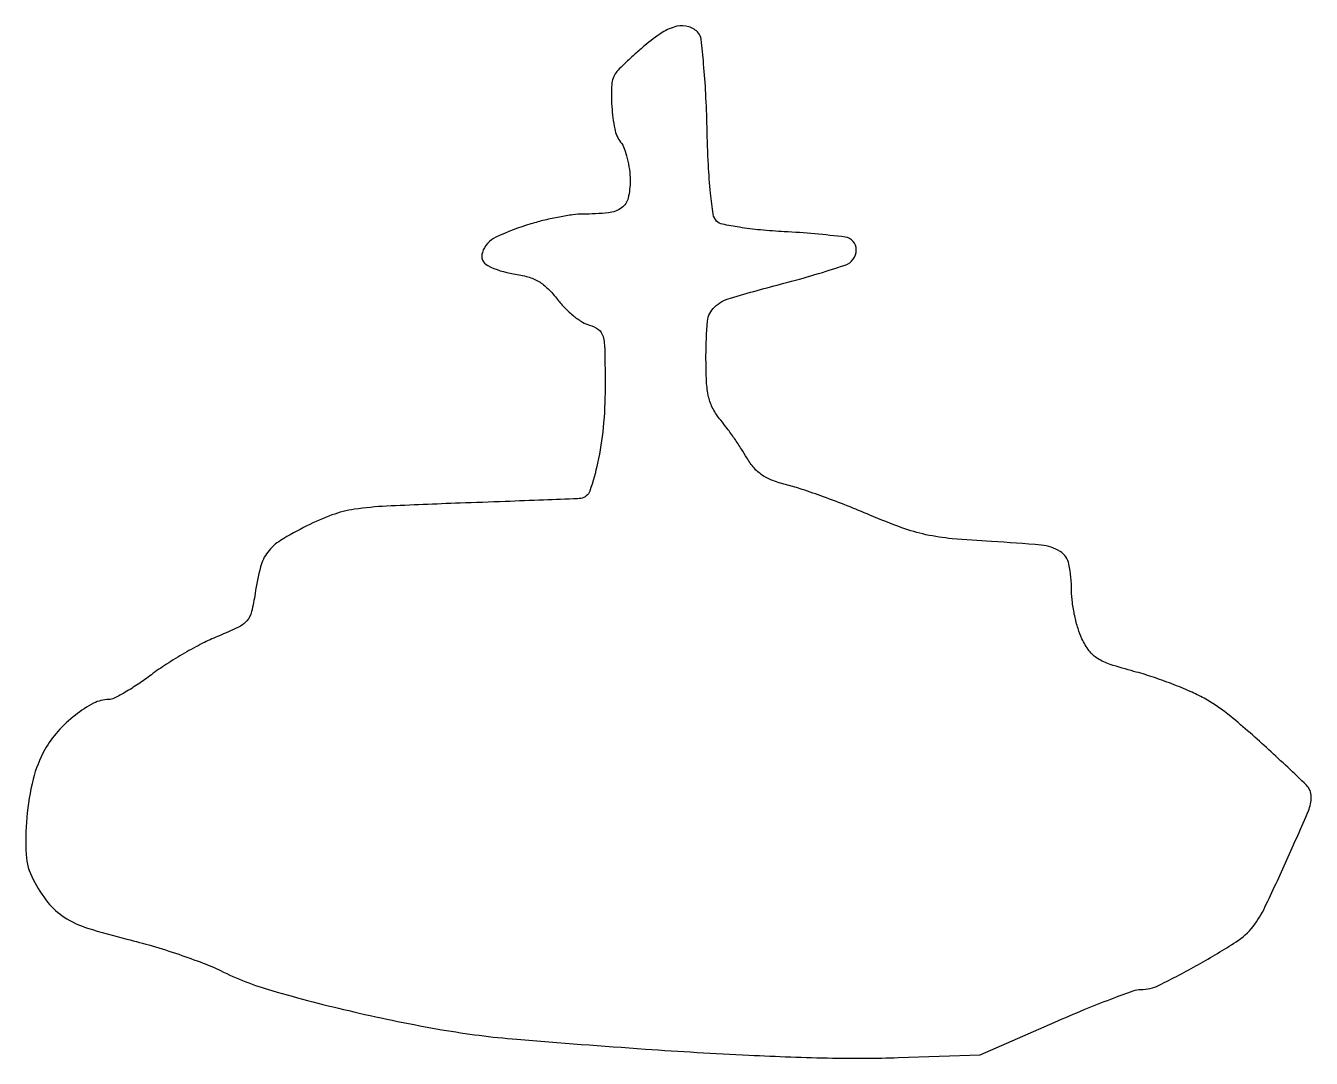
# Model space of a CAD drawing. Extents: x 0 to 204, y 0 to 164.
import ezdxf

# ---------------------------------------------------------------- set-up
doc = ezdxf.new("R2010")
doc.units = 0

msp = doc.modelspace()

# ---------------------------------------------------------------- linework, layer by layer
msp.add_lwpolyline([(98.284796, 160.7517, 0.005161), (96.781822, 159.434587, 0.006192), (95.39597, 158.163338, 0.005368), (94.254745, 157.066839, 0.040479), (93.765313, 156.5017, 0.142854), (93.066658, 154.581948, 0.032187), (93.063535, 151.070177, 0.033275), (93.524712, 147.542348, 0.113242), (94.468197, 145.44113, -0.072815), (95.035004, 144.408968, -0.028689), (95.514453, 142.85603, -0.027653), (95.847947, 141.091535, -0.030963), (95.968197, 139.366631, -0.059191), (95.657466, 136.567335, -0.183113), (94.615369, 135.014323, -0.129688), (92.533567, 134.231583, -0.024318), (88.431501, 134.013655, 0.033183), (86.902227, 133.905213, 0.012067), (84.755966, 133.556062, 0.011904), (82.418985, 133.059894, 0.013916), (80.227997, 132.475067, 0.039131), (74.681311, 130.343497, 0.200736), (72.530397, 127.937459, 0.376903), (73.383187, 125.848652, 0.078525), (77.486043, 124.554364, -0.033034), (79.758315, 124.058407, -0.062542), (81.477564, 123.319612, -0.063064), (82.951589, 122.183284, -0.034135), (84.463721, 120.458677, 0.032202), (85.649658, 119.095513, 0.029101), (87.039651, 117.845954, 0.03029), (88.419216, 116.87455, 0.076909), (89.544968, 116.399358, -0.105122), (90.949882, 115.711363, -0.167776), (91.668069, 114.599446, -0.05616), (91.950024, 112.422974, -0.004157), (92, 106.411828, -0.023842), (91.70306, 100.188112, -0.030421), (90.809874, 94.515488, -0.028373), (89.566001, 90.085373, -0.282436), (88.14142, 88.910088, -0.024921), (87.636015, 88.864764, -0.000111), (82.254042, 88.652686, -0.000536), (76.137875, 88.419606, -0.000338), (69, 88.160088, 0.002765), (57.317312, 87.678545, 0.025161), (52.24518, 87.184814, 0.050236), (48.682694, 86.283752, 0.030225), (44.67824, 84.550173, 0.01996), (40.525338, 82.233207, 0.092844), (38.496676, 80.403162, 0.100551), (37.349035, 78.034871, 0.0255), (36.496339, 73.8246, -0.023966), (35.923486, 70.950828, -0.118984), (35.166045, 69.501364, -0.101835), (33.775242, 68.445311, -0.015228), (30.546644, 67.018931, 0.022744), (28.159245, 65.921022, 0.012013), (25.297775, 64.355782, 0.011929), (22.44055, 62.610194, 0.018028), (20.04859, 60.944332, -0.012919), (17.926401, 59.433919, -0.016471), (15.891299, 58.158647, -0.014471), (14.14558, 57.209719, -0.117779), (13.267623, 57, 0.120748), (10.87872, 56.414553, 0.046246), (7.984055, 54.546512, 0.044234), (5.216209, 51.947614, 0.054159), (3.154745, 49.061542, 0.067492), (1.289489, 44.35407, 0.038043), (0.269979, 38.284817, 0.037927), (0.184375, 32.404764, 0.105638), (1.286755, 28.448612, 0.045755), (3.630935, 24.820955, 0.085019), (6.219916, 22.475792, 0.064433), (9.920224, 20.74412, 0.017412), (16.165167, 18.987539, -0.011884), (20.142097, 17.916205, -0.009507), (24.373518, 16.579775, -0.009634), (28.242851, 15.192736, -0.023929), (31, 13.990074, 0.0447), (39.162721, 10.825683, 0.013215), (52.15055, 7.453147, 0.013747), (66.091739, 4.625136, 0.022752), (78, 3.102797, 0.002898), (98.387565, 1.553295, 0.005509), (114.812806, 0.582384, 0.00678), (128.076306, 0.125076, 0.013811), (138.5, 0.195066), (151.5, 0.641588), (163.338693, 5.820794, -0.005041), (168.001315, 7.804846, -0.00703), (172.214218, 9.478608, -0.004507), (175.77164, 10.797758, -0.086738), (176.928697, 11, 0.115561), (179.885708, 11.692678, 0.012684), (186.092736, 14.96817, 0.014221), (192.100831, 18.564472, 0.086395), (194.767251, 21, 0.05331), (196.647616, 24.055007, 0.005832), (200.116124, 31.547472, 0.0039), (203.540327, 39.338484, 0.101924), (204, 41.570031, 0.202879), (203.217433, 43.419306, 0.006682), (197.266583, 49.039, 0.012968), (191.238656, 54.29917, 0.045762), (187, 57.19957, 0.024188), (184.80713, 58.286749, 0.011354), (181.87766, 59.488154, 0.011221), (178.744496, 60.610745, 0.015478), (175.881396, 61.467159, -0.012889), (172.122133, 62.570469, -0.062426), (170.109572, 63.507987, -0.092737), (168.788557, 64.727774, -0.048865), (167.631396, 66.64678, -0.037312), (167.004603, 68.260972, -0.020859), (166.474725, 70.301385, -0.020714), (166.108953, 72.420208, -0.031483), (165.984687, 74.283927, 0.047969), (165.565315, 78.484943, 0.209348), (164.170523, 80.488699, 0.114411), (161.178225, 81.487411, 0.010422), (153.28736, 82.068128, -0.009767), (147.042931, 82.519454, -0.030702), (142.89092, 83.160014, -0.033673), (139.055827, 84.270188, -0.013699), (134, 86.269011, 0.007236), (130.409877, 87.742295, 0.006518), (126.651765, 89.165054, 0.006544), (123.249165, 90.352566, 0.02046), (120.920901, 91.026565, -0.028299), (118.606643, 91.73599, -0.059117), (116.930724, 92.591796, -0.066971), (115.634501, 93.737805, -0.047058), (114.5032, 95.325682, 0.012954), (113.630698, 96.745897, 0.007644), (112.519575, 98.397895, 0.007644), (111.358672, 100.014869, 0.012974), (110.332299, 101.326725, -0.049405), (109.115344, 103.13987, -0.06708), (108.424572, 104.983803, -0.045045), (108.090868, 107.450859, -0.011105), (108, 111.541542, -0.022934), (108.252283, 117.038951, -0.184392), (109.348062, 119.270766, -0.117095), (111.873547, 120.705296, -0.00703), (120.358768, 123.048045, 0.016468), (130.095212, 125.935075, 0.320702), (131.841263, 128.335247, 0.380017), (130.068194, 130.364683, 0.018535), (120.426213, 131.228255, -0.010565), (116.635139, 131.506976, -0.015228), (113.298425, 131.926153, -0.012188), (110.605789, 132.415573, -0.146028), (109.685999, 132.911127, -0.160844), (109.141287, 133.989723, -0.011762), (108.720836, 137.331052, -0.013415), (108.383245, 141.834446, -0.00594), (108.167938, 147.793541, 0.00686), (107.965164, 153.133395, 0.009963), (107.627806, 157.836906, 0.005971), (107.221436, 161.750283, 0.145338), (106.795493, 162.746416, 0.147048), (105.278974, 163.753198, 0.131828), (103.387398, 163.813602, 0.085893), (101.067741, 162.828523, 0.034091)], format="xyb", close=True)

doc.saveas('drawing.dxf')
